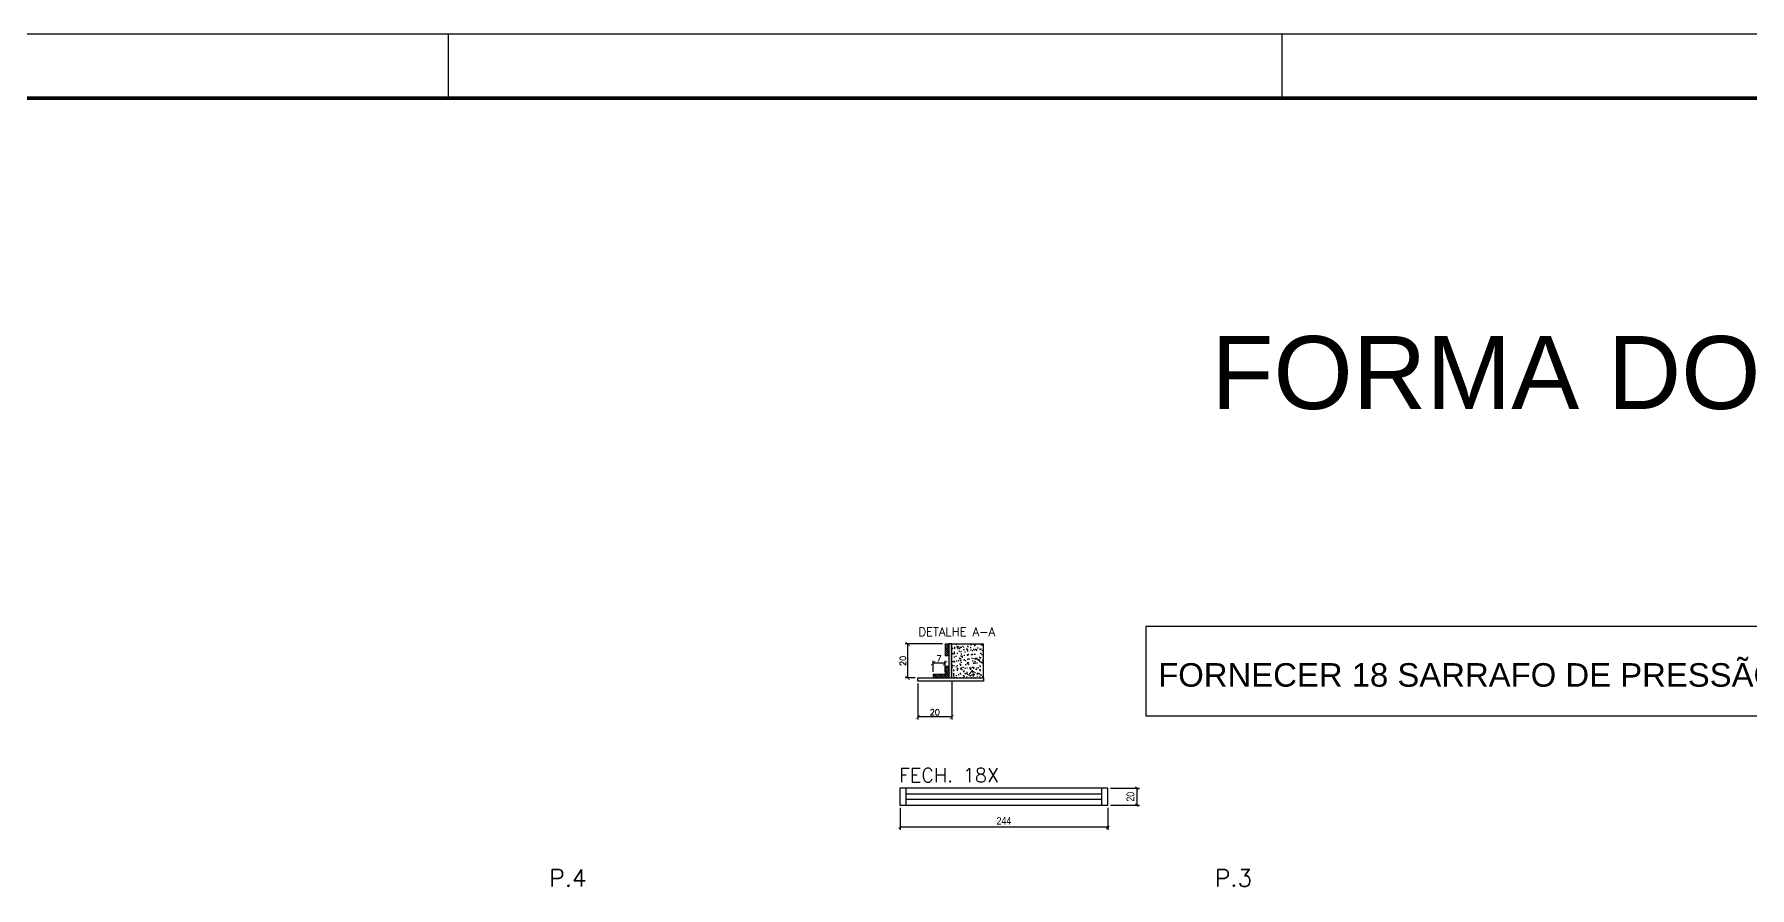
# Model space of a CAD drawing. Extents: x 534 to 8035, y 2354 to 7562.
# Drawn here: x 2816 to 4830, y 6560 to 7562 of the extents above; entities that cross this region are included whole.
import ezdxf
from ezdxf.enums import TextEntityAlignment as Align

# ---------------------------------------------------------------- set-up
doc = ezdxf.new("R2010")
doc.units = 0
doc.layers.get('0').update_dxf_attribs({"color": 9, "linetype": 'CONTINUOUS'})
doc.layers.get('DEFPOINTS').update_dxf_attribs({"linetype": 'CONTINUOUS'})
for name, color, linetype in [('COTA', 241, 'CONTINUOUS'), ('MB Folha', 7, 'CONTINUOUS'), ('NOMENCLATURA', 7, 'CONTINUOUS'), ('Painéis', 200, 'CONTINUOUS'), ('SARR_2.2x7', 40, 'CONTINUOUS')]:
    doc.layers.add(name, color=color, linetype=linetype)
for name, color, linetype, lineweight in [('FO-Textos dos pilares', 3, 'CONTINUOUS', 20), ('Hachura', 251, 'CONTINUOUS', 9), ('Madeira', 126, 'CONTINUOUS', 18)]:
    doc.layers.add(name, color=color, linetype=linetype, lineweight=lineweight)
doc.styles.add('ARIAL', font='arial.ttf')
doc.styles.add('COTA TECNICA-50', font='techl___.ttf', dxfattribs={"height": 9})
doc.styles.add('ROMANS', font='romans.shx')
doc.styles.get("Standard").update_dxf_attribs({"font": 'ROMANS.SHX'})
doc.styles.add('TEXTO2', font='arial.ttf', dxfattribs={"height": 0.35})
doc.dimstyles.new('COTA PAINEL-50', dxfattribs={"dimtxt": 9, "dimasz": 3, "dimexe": 3, "dimexo": 3, "dimgap": 3, "dimtad": 1, "dimdec": 1, "dimzin": 12, "dimdsep": 46, "dimtxsty": 'COTA TECNICA-50', "dimblk1": 'OBLIQUE', "dimblk2": 'OBLIQUE', "dimsah": 1, "dimcen": 0.9, "dimclrd": 4, "dimclre": 4, "dimclrt": 240, "dimadec": 1, "dimazin": 3, "dimtfac": 1, "dimtdec": 1, "dimtmove": 0, "dimatfit": 3, "dimfxl": 1, "dimtolj": 1, "dimtzin": 12, "dimarcsym": 0})
doc.dimstyles.new('Cota Seção (2x)', dxfattribs={"dimtxt": 7, "dimasz": 5, "dimexe": 3, "dimexo": 3, "dimgap": 2, "dimtad": 3, "dimdec": 1, "dimlfac": 0.5, "dimzin": 12, "dimdsep": 46, "dimtxsty": 'ROMANS', "dimblk": 'ARCHTICK', "dimcen": 0, "dimclrd": 4, "dimclre": 4, "dimclrt": 1, "dimadec": 1, "dimazin": 3, "dimtfac": 1, "dimtdec": 1, "dimtmove": 0, "dimatfit": 3, "dimldrblk": 'OBLIQUE', "dimfxl": 1, "dimtolj": 1, "dimtzin": 12, "dimarcsym": 0})
pattern_1 = [(135, (-2714.3121, 3573.5232), (-1.122532, -1.122532), [])]

# ---------------------------------------------------------------- blocks, each defined once
blk = doc.blocks.new('*U4')
at = {"color": 7}
for p, q in [((-6210, 5840), (-6210, 5740)), ((-4905, 5840), (-4905, 5740))]:
    blk.add_line(p, q, dxfattribs=at)
blk.add_lwpolyline([(-8310, 5840), (-8310, -100), (100, -100), (100, 5840)], close=True, dxfattribs=at)
at = {"color": 7, "const_width": 6}
blk.add_lwpolyline([(-8060, 5740), (-8060, 0), (0, 0), (0, 5740)], close=True, dxfattribs=at)
blk = doc.blocks.new('_ArchTick')
at = {"color": 0, "linetype": 'ByBlock', "const_width": 0.15}
blk.add_lwpolyline([(-0.5, -0.5), (0.5, 0.5)], dxfattribs=at)
blk = doc.blocks.new('*D229')
at = {"layer": 'COTA', "color": 4, "lineweight": -2, "transparency": 16777216}
for p, q in [((3853.4, 6799.5), (3853.4, 6757.3)), ((3893.4, 6803.1), (3893.4, 6757.3)), ((3893.4, 6760.3), (3853.4, 6760.3))]:
    blk.add_line(p, q, dxfattribs=at)
at = {"layer": 'DEFPOINTS', "color": 0, "transparency": 16777216}
for p in [(3853.4, 6802.5), (3893.4, 6806.1), (3853.4, 6760.3)]:
    blk.add_point(p, dxfattribs=at)
at = {"layer": 'COTA', "color": 4, "lineweight": -2, "transparency": 16777216, "xscale": 5, "yscale": 5, "zscale": 5, "rotation": 180}
blk.add_blockref('_ArchTick', (3853.4, 6760.3), dxfattribs=at)
at = {"layer": 'COTA', "color": 4, "lineweight": -2, "transparency": 16777216, "xscale": 5, "yscale": 5, "zscale": 5}
blk.add_blockref('_ArchTick', (3893.4, 6760.3), dxfattribs=at)
at = {"layer": 'COTA', "color": 1, "transparency": 16777216, "insert": (3873.4, 6765.8), "char_height": 7, "attachment_point": 5, "style": 'ROMANS'}
blk.add_mtext('\\A1;20', dxfattribs=at)
blk = doc.blocks.new('_Oblique')
at = {"color": 0, "linetype": 'ByBlock', "lineweight": -2}
blk.add_line((-0.5, -0.5), (0.5, 0.5), dxfattribs=at)
blk = doc.blocks.new('*D230')
at = {"layer": 'COTA', "color": 4, "lineweight": -2, "transparency": 16777216}
for p, q in [((3871.4, 6813.5), (3871.4, 6826.4)), ((3885.4, 6823.4), (3871.4, 6823.4)), ((3885.4, 6813.5), (3885.4, 6826.4))]:
    blk.add_line(p, q, dxfattribs=at)
at = {"layer": 'DEFPOINTS', "color": 0, "transparency": 16777216}
for p in [(3871.4, 6823.4), (3871.4, 6810.5), (3885.4, 6810.5)]:
    blk.add_point(p, dxfattribs=at)
at = {"layer": 'COTA', "color": 4, "lineweight": -2, "transparency": 16777216, "xscale": 5, "yscale": 5, "zscale": 5, "rotation": 180}
blk.add_blockref('_ArchTick', (3871.4, 6823.4), dxfattribs=at)
at = {"layer": 'COTA', "color": 4, "lineweight": -2, "transparency": 16777216, "xscale": 5, "yscale": 5, "zscale": 5}
blk.add_blockref('_ArchTick', (3885.4, 6823.4), dxfattribs=at)
at = {"layer": 'COTA', "color": 1, "transparency": 16777216, "insert": (3878.4, 6828.9), "char_height": 7, "attachment_point": 5, "style": 'ROMANS'}
blk.add_mtext('\\A1;7', dxfattribs=at)
blk = doc.blocks.new('*D231')
at = {"layer": 'COTA', "color": 4, "lineweight": -2, "transparency": 16777216}
for p, q in [((3832.5, 6653.7), (3832.5, 6627.8)), ((4076.5, 6653.7), (4076.5, 6627.8)), ((4076.5, 6630.8), (3832.5, 6630.8))]:
    blk.add_line(p, q, dxfattribs=at)
at = {"layer": 'DEFPOINTS', "color": 0, "transparency": 16777216}
for p in [(3832.5, 6656.7), (4076.5, 6656.7), (3832.5, 6630.8)]:
    blk.add_point(p, dxfattribs=at)
at = {"layer": 'COTA', "color": 4, "lineweight": -2, "transparency": 16777216, "xscale": 3, "yscale": 3, "zscale": 3, "rotation": 180}
blk.add_blockref('_Oblique', (3832.5, 6630.8), dxfattribs=at)
at = {"layer": 'COTA', "color": 4, "lineweight": -2, "transparency": 16777216, "xscale": 3, "yscale": 3, "zscale": 3}
blk.add_blockref('_Oblique', (4076.5, 6630.8), dxfattribs=at)
at = {"layer": 'COTA', "color": 240, "transparency": 16777216, "insert": (3954.5, 6638.4), "char_height": 9, "attachment_point": 5, "style": 'COTA TECNICA-50'}
blk.add_mtext('\\A1;244', dxfattribs=at)
blk = doc.blocks.new('*D232')
at = {"layer": 'COTA', "color": 4, "lineweight": -2, "transparency": 16777216}
for p, q in [((4079.5, 6676.7), (4113.7, 6676.7)), ((4110.7, 6676.7), (4110.7, 6656.7)), ((4079.5, 6656.7), (4113.7, 6656.7))]:
    blk.add_line(p, q, dxfattribs=at)
at = {"layer": 'DEFPOINTS', "color": 0, "transparency": 16777216}
for p in [(4076.5, 6676.7), (4076.5, 6656.7), (4110.7, 6656.7)]:
    blk.add_point(p, dxfattribs=at)
at = {"layer": 'COTA', "color": 4, "lineweight": -2, "transparency": 16777216, "xscale": 3, "yscale": 3, "zscale": 3}
for p, rotation in [((4110.7, 6676.7), 90), ((4110.7, 6656.7), 270)]:
    blk.add_blockref('_Oblique', p, dxfattribs=dict(at, rotation=rotation))
at = {"layer": 'COTA', "color": 240, "transparency": 16777216, "insert": (4103.1, 6666.7), "char_height": 9, "attachment_point": 5, "rotation": 90, "style": 'COTA TECNICA-50'}
blk.add_mtext('\\A1;20', dxfattribs=at)
blk = doc.blocks.new('*D234')
at = {"layer": 'COTA', "color": 4, "lineweight": -2, "transparency": 16777216}
for p, q in [((3882.4, 6846.1), (3838.4, 6846.1)), ((3841.4, 6846.1), (3841.4, 6806.1)), ((3850.4, 6806.1), (3838.4, 6806.1))]:
    blk.add_line(p, q, dxfattribs=at)
at = {"layer": 'DEFPOINTS', "color": 0, "transparency": 16777216}
for p in [(3885.4, 6846.1), (3841.4, 6806.1), (3853.4, 6806.1)]:
    blk.add_point(p, dxfattribs=at)
at = {"layer": 'COTA', "color": 4, "lineweight": -2, "transparency": 16777216, "xscale": 5, "yscale": 5, "zscale": 5}
for p, rotation in [((3841.4, 6846.1), 90), ((3841.4, 6806.1), 270)]:
    blk.add_blockref('_ArchTick', p, dxfattribs=dict(at, rotation=rotation))
at = {"layer": 'COTA', "color": 1, "transparency": 16777216, "insert": (3835.9, 6826.1), "char_height": 7, "attachment_point": 5, "rotation": 90, "style": 'ROMANS'}
blk.add_mtext('\\A1;20', dxfattribs=at)

msp = doc.modelspace()

# ---------------------------------------------------------------- hatches: boundary and pattern name
at = {"layer": 'COTA', "linetype": 'ByBlock'}
h = msp.add_hatch(dxfattribs=at)
h.set_pattern_fill('AR-CONC', color=256, scale=0.06)
h.set_pattern_definition([(50, (-9383.889, 378.472), (10.93108, -0.956345), [1.143, -12.573]), (355, (-9383.889, 378.472), (-2.114605, 11.463411), [0.9144, -10.058435]), (100.451445, (-9382.978, 378.392), (8.816475, 10.507065), [0.9714005, -10.685415]), (46.1842, (-9383.889, 381.52), (16.264742, -2.52254), [1.7145, -18.8595]), (96.63556, (-9382.534, 381.31), (14.244248, 14.845567), [1.457101, -16.028136]), (351.18415, (-9383.89, 381.52), (14.244248, 14.845567), [1.371598, -15.087584]), (21, (-9382.365, 380.758), (9.0968635, -6.135912), [1.143, -12.573]), (326, (-9382.365, 380.758), (3.708122, 11.051278), [0.9144, -10.0584]), (71.451445, (-9381.607, 380.247), (12.804985, 4.915366), [0.9714005, -10.685396]), (37.5, (-9383.889, 378.472), (0.1853162, 5.0733023), [0, -9.93648, 0, -10.2108, 0, -10.0965]), (7.5, (-9383.889, 378.472), (4.0091798, 6.0108345), [0, -5.82168, 0, -9.70788, 0, -3.8481]), (327.5, (-9387.2877, 378.472), (8.1354357, -0.3437246), [0, -3.81, 0, -11.8872, 0, -15.7734]), (317.5, (-9388.812, 378.472), (8.887751, 1.5255895), [0, -4.953, 0, -7.89432, 0, -11.2014])])
h.paths.add_polyline_path([(3893.35, 6846.13), (3893.35, 6806.13), (3930.54, 6806.13), (3930.54, 6846.13)])
at = {"layer": 'Hachura'}
h = msp.add_hatch(dxfattribs=at)
h.set_pattern_fill('ANSI31', color=256, scale=0.5, angle=90, style=0)
h.set_pattern_definition([(135, (-2714.3121, 3591.5232), (-1.122532, -1.122532), [])])
h.paths.add_polyline_path([(3889.75, 6846.13), (3885.35, 6846.13), (3885.35, 6832.13), (3889.75, 6832.13)])
h = msp.add_hatch(color=256, dxfattribs=at)
h.dxf.hatch_style = 1
h.paths.add_polyline_path([(3893.75, 6846.13), (3889.75, 6846.13), (3889.55, 6806.13), (3893.55, 6806.13)])
h = msp.add_hatch(dxfattribs=at)
h.set_pattern_fill('AR-CONC', color=256, scale=0.4)
h.set_pattern_definition([(50, (-9383.89, 378.47), (72.87387, -6.37563), [7.62, -83.82]), (355, (-9383.89, 378.47), (-14.09737, 76.42274), [6.096, -67.05623]), (100.45144, (-9377.816, 377.94), (58.7765, 70.0471), [6.476, -71.2361]), (46.1842, (-9383.89, 398.79), (108.4316, -16.81693), [11.43, -125.73]), (96.63556, (-9374.85, 397.39), (94.96165, 98.97045), [9.714, -106.85424]), (351.18415, (-9383.89, 398.79), (94.96165, 98.97045), [9.144, -100.5839]), (21, (-9373.73, 393.71), (60.64576, -40.90608), [7.62, -83.82]), (326, (-9373.73, 393.71), (24.7208, 73.6752), [6.096, -67.056]), (71.45144, (-9368.675, 390.3), (85.36657, 32.7691), [6.476, -71.23598]), (37.5, (-9383.89, 378.472), (1.23544, 33.822016), [0, -66.2432, 0, -68.072, 0, -67.31]), (7.5, (-9383.89, 378.472), (26.727865, 40.07223), [0, -38.8112, 0, -64.7192, 0, -25.654]), (327.5, (-9406.546, 378.472), (54.23624, -2.2915), [0, -25.4, 0, -79.248, 0, -105.156]), (317.5, (-9416.706, 378.47), (59.25167, 10.1706), [0, -33.02, 0, -52.6288, 0, -74.676])])
h.paths.add_polyline_path([(3893.35, 6846.13), (3893.35, 6806.13), (3930.54, 6806.13), (3930.54, 6846.13)])
h = msp.add_hatch(dxfattribs=at)
h.set_pattern_fill('ANSI31', color=256, scale=0.5, angle=90, style=0)
h.set_pattern_definition(pattern_1)
h.paths.add_polyline_path([(3885.35, 6810.53), (3871.35, 6810.53), (3871.35, 6806.13), (3885.35, 6806.13)])
h = msp.add_hatch(dxfattribs=at)
h.set_pattern_fill('ANSI31', color=256, scale=0.5, angle=90, style=0)
h.set_pattern_definition(pattern_1)
h.paths.add_polyline_path([(3889.75, 6820.13), (3885.35, 6820.13), (3885.35, 6806.13), (3889.75, 6806.13)])

# ---------------------------------------------------------------- linework, layer by layer
at = {"layer": 'COTA', "linetype": 'ByBlock'}
for p in [(3893.35, 6846.13), (3930.54, 6806.13)]:
    msp.add_line(p, (3930.54, 6846.13), dxfattribs=at)
at = {"layer": 'Madeira'}
for points in [[(3885.35, 6832.13), (3889.75, 6832.13), (3889.75, 6846.13), (3885.35, 6846.13)], [(3885.35, 6806.13), (3885.35, 6810.53), (3871.35, 6810.53), (3871.35, 6806.13)], [(3885.35, 6806.13), (3889.75, 6806.13), (3889.75, 6820.13), (3885.35, 6820.13)]]:
    msp.add_lwpolyline(points, close=True, dxfattribs=at)
at = {"layer": 'MB Folha'}
msp.add_lwpolyline([(4121.15, 6761.68), (5114.37, 6761.68), (5114.37, 6866.41), (4121.15, 6866.41)], close=True, dxfattribs=at)
at = {"layer": 'Painéis'}
for p, q in [((4076.46, 6676.73), (3832.46, 6676.73)), ((3832.46, 6676.73), (3832.46, 6656.73)), ((4076.46, 6656.73), (4076.46, 6676.73)), ((3832.46, 6656.73), (4076.46, 6656.73))]:
    msp.add_line(p, q, dxfattribs=at)
msp.add_lwpolyline([(3889.75, 6806.13), (3893.35, 6806.13), (3893.35, 6846.13), (3889.75, 6846.13)], close=True, dxfattribs=at)
msp.add_lwpolyline([(3853.35, 6806.13), (3930.54, 6806.13), (3930.54, 6802.53), (3853.35, 6802.53), (3853.35, 6806.13)], dxfattribs=at)
at = {"layer": 'SARR_2.2x7', "linetype": 'Continuous'}
for p, q in [((3839.46, 6676.73), (3839.46, 6656.73)), ((4069.46, 6669.73), (3839.46, 6669.73)), ((4069.46, 6656.73), (4069.46, 6676.73)), ((3839.46, 6663.73), (4069.46, 6663.73))]:
    msp.add_line(p, q, dxfattribs=at)

# ---------------------------------------------------------------- block references
at = {"xscale": 0.75, "yscale": 0.75, "zscale": 0.75}
msp.add_blockref('*U4', (7959.51, 3181.71), dxfattribs=at)

# ---------------------------------------------------------------- texts
at = {"style": 'TEXTO2'}
msp.add_text('FORMA DO 2º PAVIMENTO', height=85.68, dxfattribs=at).set_placement((4197.94, 7121.84))
at = {"layer": 'COTA'}
msp.add_text('DETALHE A-A', height=10, dxfattribs=at).set_placement((3854.16, 6855.26))
at = {"layer": 'FO-Textos dos pilares', "color": 1, "style": 'ROMANS'}
for s, p in [('P.4', (3420.83, 6561.31)), ('P.3', (4202.3, 6561.31))]:
    msp.add_text(s, height=20, dxfattribs=at).set_placement(p)
at = {"layer": 'MB Folha', "style": 'ARIAL'}
msp.add_text('FORNECER 18 SARRAFO DE PRESSÃO 2,2x7x300cm', height=27.6287, dxfattribs=at).set_placement((5105, 6795.86), align=Align.RIGHT)
at = {"layer": 'NOMENCLATURA', "linetype": 'Continuous'}
msp.add_text('FECH. 18X', height=16.5, dxfattribs=at).set_placement((3831.3, 6683.86))

# ---------------------------------------------------------------- dimensions: what is measured, and where the dimension line sits
at = {"layer": 'COTA'}
for base, p1, p2, dimstyle, picture, middle in [((3841.41, 6806.13), (3885.35, 6846.13), (3853.35, 6806.13), 'Cota Seção (2x)', '*D234', (3835.91, 6826.13)), ((4110.73, 6656.73), (4076.46, 6676.73), (4076.46, 6656.73), 'COTA PAINEL-50', '*D232', (4103.13, 6666.73))]:
    dim = msp.add_linear_dim(base=base, p1=p1, p2=p2, angle=90, dimstyle=dimstyle, dxfattribs=at)
    dim.commit()
    dim.dimension.update_dxf_attribs({"geometry": picture, "text_midpoint": middle})
for base, p1, p2, dimstyle, picture, middle in [((3871.35, 6823.38), (3885.35, 6810.53), (3871.35, 6810.53), 'Cota Seção (2x)', '*D230', (3878.35, 6828.88)), ((3853.35, 6760.31), (3893.35, 6806.13), (3853.35, 6802.53), 'Cota Seção (2x)', '*D229', (3873.35, 6765.81)), ((3832.46, 6630.79), (4076.46, 6656.73), (3832.46, 6656.73), 'COTA PAINEL-50', '*D231', (3954.46, 6638.36))]:
    dim = msp.add_linear_dim(base=base, p1=p1, p2=p2, dimstyle=dimstyle, dxfattribs=at)
    dim.commit()
    dim.dimension.update_dxf_attribs({"geometry": picture, "text_midpoint": middle})

doc.saveas('drawing.dxf')
